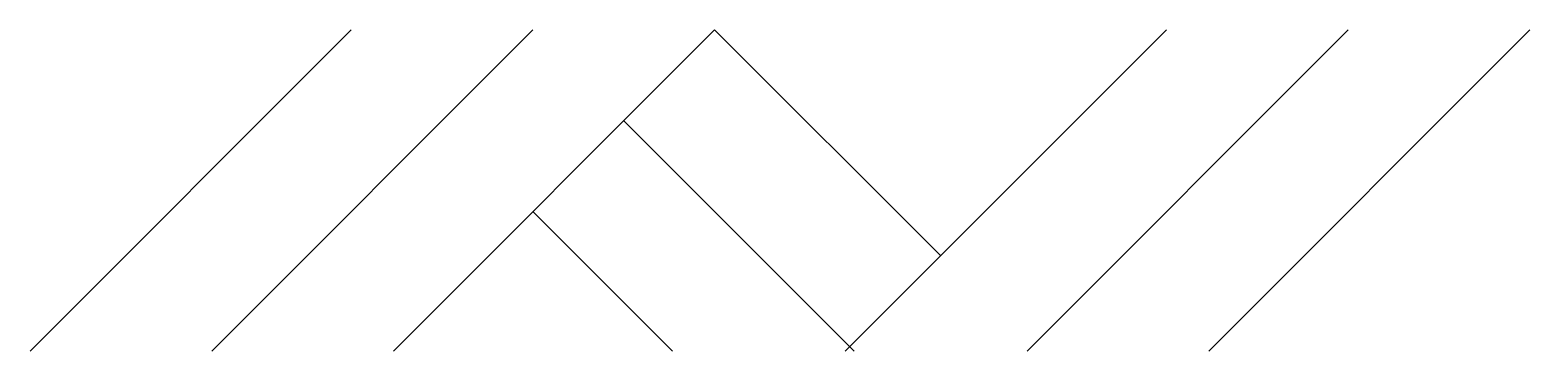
# Model space of a CAD drawing. Extents: x -6.4 to 5.3, y -2.5 to 0.
import ezdxf

# ---------------------------------------------------------------- set-up
doc = ezdxf.new("R2010")
doc.units = 0
doc.header["$MEASUREMENT"] = 0
doc.layers.get('0').update_dxf_attribs({"linetype": 'CONTINUOUS'})

msp = doc.modelspace()

# ---------------------------------------------------------------- linework, layer by layer
at = {"color": 3}
for p, q in [((-6.414, -2.5), (-3.914, 0)), ((-5, -2.5), (-2.5, 0)), ((-3.586, -2.5), (-1.086, 0)), ((-1.086, 0), (0.673, -1.758)), ((-0.069, -2.5), (2.431, 0)), ((1.345, -2.5), (3.845, 0)), ((2.759, -2.5), (5.259, 0)), ((-1.793, -0.707), (0, -2.5)), ((-2.5, -1.414), (-1.414, -2.5))]:
    msp.add_line(p, q, dxfattribs=at)

doc.saveas('drawing.dxf')
